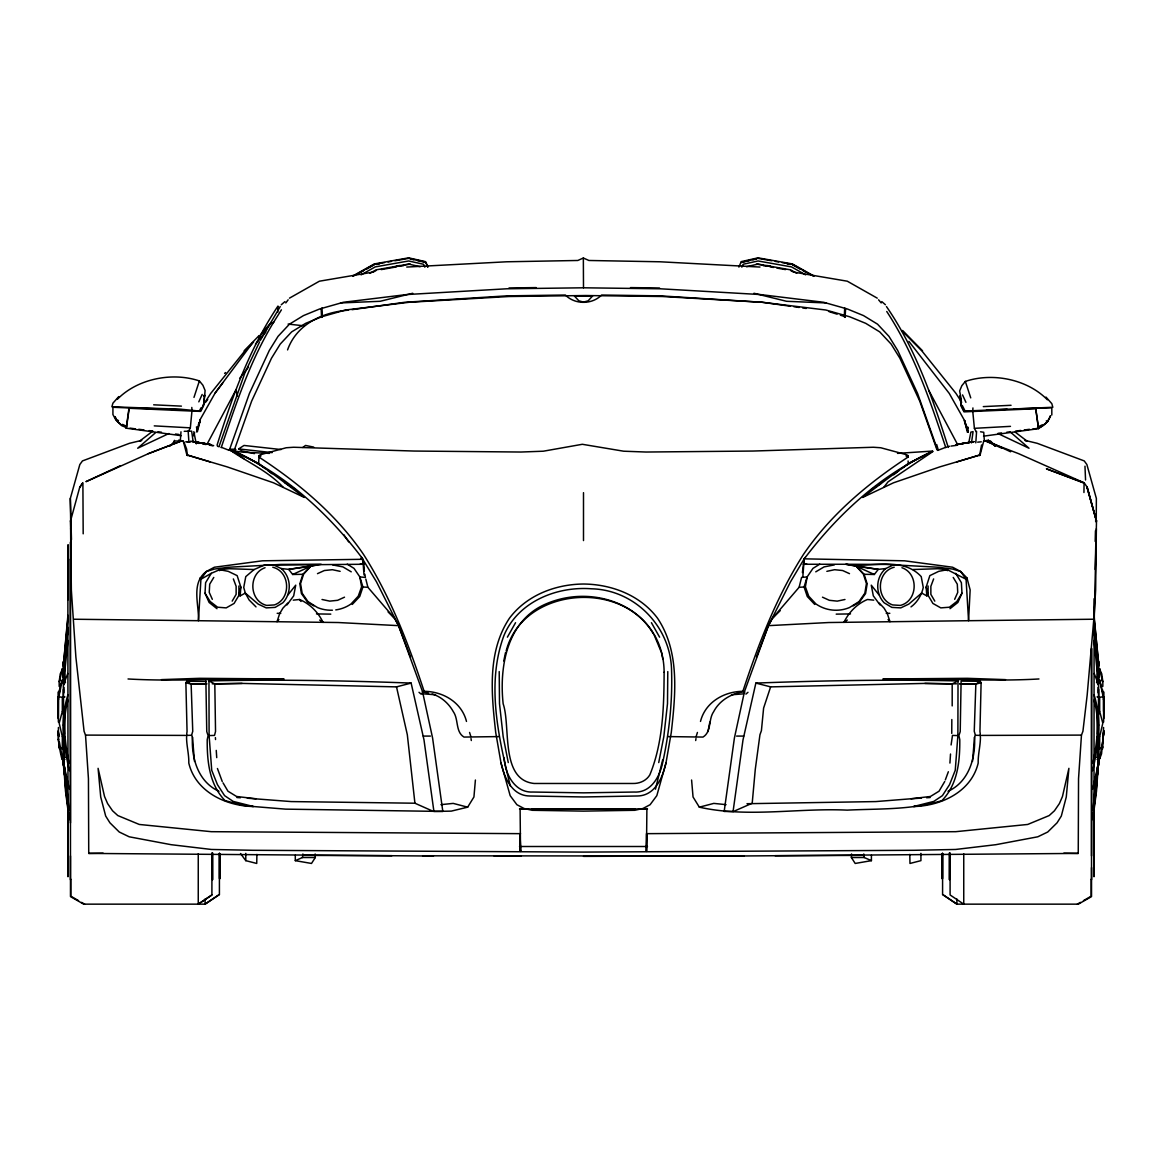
<?xml version="1.0" encoding="UTF-8"?>
<svg xmlns="http://www.w3.org/2000/svg" width="1162" height="1162" viewBox="0 0 1162 1162"><rect width="100%" height="100%" fill="white"/><g stroke="black" fill="none" stroke-linecap="round" stroke-linejoin="round"><path stroke-width="1.5" d="M68.021 872.604L67.861 562.045L67.861 599.999M68.064 562.423L68.079 544.731L68.108 561.464M68.253 852.458L68.006 876.744L67.992 865.487M70.461 855.915L70.446 879.794M211.905 852.952L211.905 894.958L198.252 904.152L198.252 853.823M219.415 878.545L219.415 853.3L219.415 894.493L205.064 904.152L83.664 904.152L70.475 896.585L70.475 542.189M220.083 853.591L220.068 878.617L220.025 854.709M531.964 809.013L583.498 808.984M941.975 854.709L941.932 878.617L941.917 853.591M942.585 878.559L942.585 853.315L942.585 894.493L956.936 904.152L1078.336 904.152L1091.525 896.585L1091.525 648.672M949.456 852.705L949.47 879.852L949.514 853.823M956.936 899.054L956.936 904.152L942.585 894.493M1091.539 855.915L1091.612 648.164M1094.067 802.564L1093.762 875.218M1094.096 598.706L1093.979 872.604M1094.008 865.487L1093.994 876.744L1093.747 852.458M63.387 725.132L63.387 689.516M1098.627 724.972L1098.584 757.246L1097.03 757.377M58.115 712.858L58.115 692.058M58.376 722.067L58.42 698.841L58.361 716.751M63.358 683.212L63.474 672.842L63.329 677.62M63.344 672.043L63.46 661.149L63.329 666.16M1098.642 682.21L1098.598 714.209M1098.627 678.666L1098.656 670.982M58.158 696.924L58.158 718.537M58.42 727.47L58.434 739.976L58.434 731.915M63.387 762.359L63.402 735.531M475.403 780.022L473.936 796.972L467.661 807.169L451.292 811.12L433.92 811.454L423.985 739.86L411.13 683.082C343.792 680.598 276.338 679.32 208.957 680.947L209.102 735.59L211.731 770.304L217.439 784.626L224.586 795.65L233.213 801.417L253.374 806.515L285.649 809.144L442.824 811.454L432.598 738.059L422.518 691.637L398.566 625.65L376.503 581.871L361.614 557.353C328.89 514.388 287.508 476.028 238.036 453.354L258.632 463.391L265.299 468.562M733.077 811.454L743.012 739.86L755.866 683.082C823.204 680.598 890.658 679.32 958.025 680.947L957.88 735.59L955.251 770.304L949.557 784.626L942.397 795.65L933.783 801.417L913.622 806.515C941.046 806.007 971.388 791.801 978.186 763.071C977.867 752.54 981.745 741.864 979.944 731.464L981.106 682.762L980.234 681.281L961.105 681.106L960.219 731.639L958.911 735.59L959.783 739.7C959.943 761.27 957.749 784.306 941.961 800.589C911.4 810.132 878.792 808.578 847.156 810.132C798.12 807.808 747.544 817.961 699.335 807.169L693.046 796.972L691.593 780.022M1098.613 758.016L1098.482 765.947L1098.613 761.197M1103.566 711.347L1103.58 698.841L1103.624 722.067M1103.842 718.537L1103.9 707.266M1103.827 701.587L1103.885 692.058M667.787 671.563L667.496 703.664L663.836 736.577L658.723 762.577M1098.613 689.516L1098.613 725.132M64.97 757.377L63.46 757.377L63.373 724.972M1096.362 528.725L1095.635 590.267L1094.168 615.119L1087.167 695.094L1082.926 731.305L1081.459 735.096L1078.539 778.7L1078.249 853.416L733.512 856.045L422.619 855.813M63.402 714.209L63.358 682.21M1098.598 735.531L1098.613 762.359M433.484 856.045L88.733 853.416L88.443 778.7L85.523 735.096L84.071 731.305L75.879 657.082L71.361 590.267L70.78 543.366M1083.943 492.514L1084.088 482.811L1046.41 468.823L1084.538 483.305L1087.312 487.415L1096.507 521.157L1086.877 486.762L1087.312 487.415M63.866 692.872L63.968 687.425M1096.245 520.881L1096.362 498.44L1086.877 464.539L1084.248 460.922L1037.201 443.303L1024.928 440.354L1027.121 441.168L1015.341 432.235M1096.071 531.354L1095.2 569.467M1096.507 520.823L1094.023 628.976M979.581 455.649L981.556 444.959M1098.075 750.783L1097.349 757.551M1095.461 530.7L1095.185 541.405M1095.664 521.651L1095.781 516.218M256.904 854.419L256.729 863.453L245.778 860.65L240.534 853.518M646.45 851.281L646.9 833.662L955.701 831.687L1027.716 824.454L1049.184 815.564L1054.442 810.785L1059.41 803.552L1062.475 796.478L1068.909 768.329L1066.28 796.972L1061.313 816.058L1057.071 822.812L1047.717 832.021L1037.797 836.8L995.863 844.687L955.556 849.466L914.058 850.293L583.498 852.095L252.924 850.293L211.44 849.466L171.134 844.687L129.2 836.8L119.265 832.021L109.925 822.812L105.684 816.058L100.716 796.972L98.087 768.329L104.522 796.478L107.587 803.552L112.554 810.785L117.812 815.564L139.28 824.454L211.295 831.687L520.532 833.662M1098.511 759.469L1097.698 774.981M951.823 719.539L951.751 733.44M968.251 427.34L967.38 432.279L964.46 420.6L968.106 432.119L964.46 420.6M980.234 681.281L975.848 684.069L974.25 731.305L975.412 735.255L974.54 737.231C975.702 758.321 968.716 781.968 948.032 791.293M1098.497 758.771L1097.64 772.381M70.65 541.724L70.679 560.287M70.301 559.183L70.461 822.957M1097.262 766.847L1092.905 810.204M64.97 749.374L62.341 748.851L62.341 736.693L59.189 723.171L62.327 711.376L62.327 697.331L64.956 696.895M871.413 855.319L871.413 860.65L855.188 863.453L851.397 857.527L851.543 853.968M1097.044 696.895L1099.673 697.331L1099.673 711.376L1102.811 723.171L1099.659 736.693L1099.659 748.851L1097.03 749.374M63.358 665.928L67.962 617.952M63.373 677.402L63.358 674.221M844.28 316.863L844.701 307.915M1098.598 761.357L1098.584 764.611M1098.38 757.682L1097.654 768.445M68.238 875.218L67.933 802.564M845.123 317.415L845.558 308.86M983.546 436.171L1038.523 428.662L1035.749 408.748L964.024 411.871L961.105 406.119L960.073 395.748L961.105 405.131L964.024 411.057L972.783 410.723L972.928 407.935M216.989 608.699L209.102 602.453L205.02 593.23L205.601 582.699L211.295 573.316L219.618 569.7L229.117 568.712L254.1 569.54L264.326 565.095L363.793 564.267L364.331 570.963M662.718 759.716L655.455 789.172M181.17 435.692L126.208 428.182L128.982 408.269L191.948 411.072L190.336 427.848L188.433 431.48M238.907 585.997L238.907 595.365L240.214 595.859L240.81 586.984L237.15 575.626L228.246 571.341L219.618 569.7L219.618 570.687M949.92 763.071L950.516 754.022M951.097 744.958L952.477 735.415L957.88 735.59M975.789 442.853L976.588 431.465M180.342 440.442L180.981 431.799M974.54 737.231L972.492 761.415M802.84 576.744L804.22 558.835L805.382 557.353C838.092 514.388 879.489 476.028 928.961 453.354L908.364 463.391L901.683 468.562M65.087 657.576L65.58 651.446M204.657 395.763L205.093 390.49L202.9 385.232L199.385 380.947C172.354 371.753 137.363 378.725 117.333 399.321M1097.262 779.775L1095.272 798.062M66.045 646.45L68.079 627.901M204.497 396.257L203.481 395.603L204.657 395.269L203.626 405.64L200.706 411.392L191.948 411.072M1096.434 785.309L1096.884 780.457M59.378 689.908L58.361 699.611L60.409 684.97L62.312 680.031L64.941 679.494M126.208 428.182L126.643 426.367L122.562 424.391M1097.03 759.323L1099.659 758.786L1101.547 753.847L1103.566 731.915M1102.593 748.909L1103.58 727.47M204.657 395.269L203.626 404.652L200.706 410.578L197.932 410.898L181.272 409.256L111.886 406.787L112.917 403.17L118.756 396.591M1103.319 736.374L1103.827 731.668M422.372 692.959L422.518 691.637L428.589 693.177M504.177 757.958C504.962 773.776 514.693 793.021 532.951 792.034L583.498 792.847L634.045 792.034C650.546 793.065 659.493 777.363 662.529 763.231C669.225 732.932 672.478 701.935 671.578 670.91C671.055 627.262 635.309 589.817 591.385 588.785C556.613 586.113 517.802 601.843 503.887 635.687C486.05 684.084 498.556 737.492 510.307 785.948M277.762 312.244L277.979 306.071C249.525 348.426 232.182 396.838 217.047 445.235M67.919 630.37L63.794 669.835L63.808 683.822L67.788 673.481M258.632 463.391L259.068 455.489L260.666 454.662L286.23 447.748L293.681 447.254L414.05 451.045L520.983 452.033L543.322 451.205L582.322 444.291L623.66 451.205L646.014 452.033L752.947 451.045L873.316 447.254L880.752 447.748L906.316 454.662L907.929 455.489L907.929 457.305M67.919 615.264L63.576 663.139L64.288 660.786M67.919 627.48L63.576 674.759L64.259 672.507M67.948 640.509L65.014 669.457L65.028 682.922L65.508 682.225M1094.851 801.504L1092.774 816.77M1093.994 804.859L1094.444 801.301M1095.098 795.97L1095.548 792.411M59.393 741.981C65.987 775.926 59.567 753.005 58.391 739.221L59.407 748.909M295.293 855.319L295.293 860.65L302.454 857.527L302.919 853.968M971.49 442.896L973.073 431.625L970.88 432.119L968.803 442.606M695.689 740.528L695.98 738.553M60.264 686.611L59.175 686.35L59.175 682.341L62.545 668.731L60.25 673.887L59.16 681.644L60.25 680.38M62.327 697.331L59.393 696.837L59.175 695.21L62.312 680.031M1102.607 741.981L1099.659 758.786M1092.774 819.66L1096.521 791.031L1098.366 763.986L1092.658 788.983M254.1 569.54L245.778 576.613L243.73 587.478L245.327 593.07L258.182 604.095L266.214 607.886L275.133 607.392L282.874 602.773C291.894 593.201 291.342 577.165 281.262 568.552L273.23 564.761M802.39 572.575L804.22 558.835L805.382 557.353M116.127 420.441L112.917 414.529L112.917 407.281L129.272 407.935L126.643 426.367M1097.524 734.021L1097.364 712.96M946.347 447.094L937.734 450.391L917.573 393.439L897.703 350.488L888.945 336.341L877.542 324.169L863.526 315.599L847.447 309.019L823.64 302.28L760.108 294.538L660.19 288.786L583.498 287.798L506.806 288.786L406.889 294.538L343.342 302.28L319.535 309.019L303.471 315.599L289.454 324.169L278.052 336.341L269.293 350.488L249.423 393.439L229.263 450.391L221.23 447.254M63.983 673.699L64.491 670.91M63.954 684.796L64.607 681.266M666.029 762.737L671.287 732.452C675.529 694.324 679.973 651.926 657.561 618.242C640.306 595.235 611.648 584.268 583.498 584.021C555.349 584.268 526.691 595.235 509.435 618.242C487.023 651.926 491.453 694.324 495.709 732.452L500.967 762.737L510.162 795.65L516.887 804.7L524.047 808.491L532.225 810.292L583.498 811.12L634.772 810.292L642.949 808.491L650.11 804.7L656.82 795.65L666.029 762.737C662.645 777.509 655.194 795.752 637.401 795.985L583.498 796.972L529.596 795.985C511.803 795.752 504.337 777.509 500.967 762.737M1092.934 762.998C1097.117 742.518 1099.935 720.643 1094.008 700.207M667.642 736.577L702.981 737.071C711.696 731.842 708.224 719.394 713.642 711.725C719.627 700.149 731.828 693.235 744.464 691.637L768.431 625.65L790.48 581.871L804.22 558.835L904.573 560.81L952.622 567.23L960.669 571.515L966.944 577.921L970.154 589.947L968.556 620.711L828.753 622.527L768.431 625.65L756.447 657.082M707.948 731.639L709.851 722.096M862.64 497.452L893.462 482.811L939.913 466.848L980.089 454.996L983.735 441.008L988.412 440.18M697.432 732.452L696.125 736.577M503.771 661.018L505.499 652.637M64.636 712.96L64.476 734.021M205.892 681.106L206.763 731.639L208.085 735.59L207.214 739.7C207.054 761.27 209.247 784.306 225.036 800.589L242.117 805.193L253.374 806.515C225.951 806.007 195.594 791.801 188.796 763.071C189.13 752.54 185.252 741.864 187.053 731.464L185.876 682.762L186.762 681.281L206.328 681.44M240.81 586.984L238.907 595.365L234.085 603.441L226.198 607.886L217.584 607.218L210.133 601.466L205.02 593.23M59.189 747.369L59.407 746.469L62.341 748.851M1102.622 692.363L1099.688 680.031L1097.059 679.494M200.271 420.121L196.61 431.639L200.271 420.121L197.351 431.799L196.465 426.861M768.431 625.65L772.512 618.242L799.107 587.304L801.591 577.427L807.14 576.933L812.979 568.378L819.762 564.151M1092.658 770.697C1098.322 746.004 1101.983 719.322 1094.023 694.673M67.977 694.673C60.017 719.322 63.678 746.004 69.342 770.697M193.981 397.404L199.385 380.947M70.475 521.157L79.684 487.415L82.894 482.811L83.185 533.823M71.216 559.198L70.33 498.44L79.829 464.539L82.458 460.922L129.49 443.303L141.764 440.354L139.571 441.168L152.687 431.218M67.992 700.207C62.065 720.643 64.883 742.518 69.066 762.998M173.399 443.768L174.416 440.354M259.068 455.983L258.777 456.971C298.866 483.174 336.326 514.563 363.503 554.39C390.345 596.484 408.298 643.269 423.839 690.489L424.13 691.317C443.027 691.448 461.706 702.298 466.485 721.428M814.736 604.429L807.285 596.527L804.075 586.984L807.14 576.933L805.382 586.81L808.737 596.193L815.898 603.935A35.194 35.194 0 0 0 849.495 607.552L858.994 601.625L864.833 593.23L866.445 583.527L863.381 574.144L856.22 566.243L845.849 564.267L803.189 564.267L806.704 563.933M410.549 657.082L398.566 625.65L338.244 622.527L198.441 620.711C199.21 604.719 190.699 583.048 206.328 571.515L214.505 569.046L228.827 567.23L280.972 564.427L321.148 564.267L310.777 566.243L302.89 574.304L299.825 583.847L301.423 593.564L307.567 602.119L313.842 605.91M928.089 585.997L928.089 595.365L926.768 595.859L926.187 586.984L929.847 575.626L938.751 571.341L947.364 569.7L966.072 579.242L968.556 620.711L1093.151 619.23M219.313 445.714L244.891 372.871L259.591 341.817M956.515 683.822L924.879 683.416L770.624 686.873L763.608 708.094L761.415 730.651L759.948 734.762L755.285 769.317L752.206 803.218L733.512 811.454L724.173 811.454L734.399 738.059L744.464 691.637L744.624 692.959M347.235 564.151L354.018 568.378L359.857 576.933L362.922 586.984L359.712 596.527L352.26 604.429M221.23 447.588C235.755 404.492 250.048 360.699 273.956 321.7M233.823 451.422L251.617 401.18L271.487 358.23L280.245 344.068L291.633 331.896L305.664 323.341L321.729 316.761L345.535 310.007L409.082 302.28L509 296.513L585.692 295.526L662.384 296.513L762.287 302.28L825.833 310.007L849.64 316.761L865.719 323.341L879.736 331.896L891.123 344.068L899.896 358.23L919.767 401.18L936.95 449.752M700.497 721.428C705.276 702.298 723.955 691.448 742.867 691.317L743.157 690.489C758.699 643.269 776.637 596.484 803.479 554.39C830.67 514.563 868.116 483.174 908.219 456.971L907.929 455.983M945.345 779.876L948.352 771.742M933.638 578.908L930.864 586.316L930.864 594.378L934.8 601.132M506.153 651.04C522.319 587.406 621.583 578.85 653.204 633.595M218.964 791.293C198.281 781.968 191.294 758.321 192.456 737.231L191.57 735.255L192.747 731.305L191.134 684.069L186.762 681.281M738.901 267.1L741.254 261.624L758.06 257.848L792.382 263.934L813.676 275.859M954.67 599.316L957.735 592.402L957.299 584.181L953.218 577.427M955.701 573.316L961.395 582.699L961.976 593.23L957.88 602.453L949.993 608.699M741.835 267.173L743.157 264.253L758.06 260.971L791.511 266.897L805.644 274.857M198.804 401.849L202.173 394.441M193.197 435.939L194.679 432.714M198.353 424.653L199.835 421.428M287.566 349.907C296.63 324.198 322.804 312.041 348.484 310.167M1050.346 415.822C1047.935 423.258 1040.949 428.967 1032.989 428.851M199.544 410.738L200.997 407.862M1050.637 415.822L1047.427 421.922L1038.523 428.662M206.938 444.392L236.06 389.677L237.484 396.111M260.375 340.292L280.245 306.55M199.617 420.528L215.173 392.959L252.415 343.095M507.387 637.168L515.565 622.687M232.182 601.132L236.133 594.378L236.133 586.316L233.359 578.908M944.735 781.503L939.041 791.206L930.428 796.478L910.993 798.773L875.799 801.577L746.992 803.712M73.845 619.23L198.441 620.711L200.924 579.242L206.328 571.515L214.36 567.23L262.423 560.81L360.438 559.329L361.614 557.353L363.793 564.267L360.293 563.933M411.13 683.082L396.518 686.873L242.117 683.416L212.239 683.808M213.779 577.427L209.697 584.181L209.247 592.402L212.326 599.316M961.976 593.23L956.863 601.466L949.412 607.218L940.799 607.886L932.912 603.441L928.089 595.365L926.187 586.984M272.939 323.341L281.407 309.847M315.149 853.968L315.309 857.527L311.503 863.453L295.293 860.65M203.118 405.189L210.714 393.439L244.891 350.822L253.592 342.064M64.317 671.912L63.808 672.682L63.358 662.587M966.944 577.921L966.072 579.242L960.669 571.515L952.477 569.046L938.17 567.23L886.01 564.427L845.849 564.267C870.309 568.436 901.901 555.683 921.219 576.613L923.267 587.478C921.568 595.075 917.355 602.265 910.993 606.898M79.684 487.415L82.458 483.305M239.619 378.405L248.436 367.207M205.718 402.139L207.722 399.452M286.97 604.923L293.681 595.859L295.729 585.169L287.987 594.871M285.794 302.933L288.132 299.811M215.173 392.959L222.697 383.024M850.962 565.081L878.269 569.365L856.22 566.243L864.107 574.304L874.332 574.478L878.269 569.365L885.72 568.552L893.752 564.761M883.774 487.299L888.058 481.823L932.912 451.539M885.72 568.552C875.64 577.165 875.102 593.201 884.122 602.773L891.864 607.392L900.768 607.886L908.8 604.095L921.655 593.07L926.768 595.859M1047.398 399.801C1027.368 379.204 992.377 372.232 965.332 381.427L961.831 385.711L959.638 390.984L961.294 399.655M261.276 334.162L271.632 322.034M255.48 344.083L265.837 331.954M304.342 497.452L273.52 482.811L227.069 466.848L186.908 454.996L183.247 441.008L178.57 440.18M278.924 619.564L277.035 621.699L279.664 613.638L282.874 608.205L287.697 603.107M646.45 833.662L646.45 851.441L646.9 808.491M981.106 682.762L975.848 684.069L959.725 683.939M281.262 568.552L288.713 569.365L310.777 566.243L303.616 574.144L300.551 583.527L302.149 593.23L308.003 601.625L317.487 607.552A35.194 35.194 0 0 0 332.39 610.21M169.899 446.164L174.852 441.023L179.892 441.023M244.165 350.822L259.126 335.557M262.873 331.736L271.603 322.833M258.56 337.053L267.245 328.294M772.512 618.242L780.181 610.689M281.262 304.749L284.922 301.612M745.931 694.106L747.979 692.305M155.635 432.613L137.682 448.242L168.897 433.513M224.586 373.365L225.617 372.552M893.68 474.764L899.025 470.625M302.817 447.472L305.519 445.453L313.696 447.094M847.301 620.058L843.946 622.367C848.768 612.287 857.091 603.775 867.462 599.49L873.751 600.144M198.252 904.152L211.905 894.958M219.415 894.493L205.064 904.152L205.064 899.054M254.463 453.616L242.117 451.045L238.617 448.91L244.02 445.453L281.073 449.549M870.832 489.885L880.97 483.421M1099.659 748.851L1102.593 746.469L1102.811 747.369M265.052 567.724C248 573.592 249.075 601.088 266.664 605.417L274.406 604.923C291.459 599.04 290.384 571.559 272.794 567.23M853.155 605.91L859.43 602.119L865.574 593.564L867.172 583.847L864.107 574.304M815.753 571.835L824.076 566.896L834.301 564.921M1077.319 904.152L1080.399 902.38M1083.478 900.623L1091.176 896.207L1091.176 879.227M211.295 573.316L200.924 579.242L200.053 577.921M361.062 274.857L375.195 266.897L408.646 260.971L423.549 264.253L424.856 267.173M958.025 680.947L952.186 683.91L924.879 683.416M353.03 275.859L374.324 263.934L408.646 257.848L425.437 261.624L427.805 266.781M352.885 276.353L374.164 264.428L384.549 262.597M369.966 273.273L376.067 269.86L408.646 264.094L420.15 266.694M373.017 272.213L376.067 270.514M360.554 272.416L363.604 270.717M366.669 269.018L374.324 264.747M240.214 595.859L245.327 593.07L249.133 599.984L256.003 606.898M289.454 298.155L319.39 281.204L372.712 272.155M894.203 567.23C876.613 571.559 875.538 599.04 892.59 604.923L900.332 605.417C917.922 601.088 918.997 573.592 901.944 567.724M62.24 668.702L64.999 668.121M1038.087 426.846L1042.169 424.885M932.476 451.379C906.549 462.215 885.284 481.097 862.64 497.292L862.494 497.292M86.104 481.649L148.344 453.674L181.345 441.008L148.344 453.674M86.264 481.489L120.441 465.686M316.02 565.081L288.713 569.365L292.664 574.478L310.777 566.243M317.487 573.65L324.358 570.527L332.39 569.7L340.132 571.341M344.518 597.181L337.648 600.304L329.761 601.132L322.019 599.49M422.953 691.811L424.13 691.317M759.948 267.057L660.045 261.784L588.902 260.477L583.353 258.008L577.804 260.477L506.661 261.784L406.744 267.057M62.254 670.677L65.014 670.169M62.312 681.92L64.941 681.44M1098.54 757.377L1099.659 756.898M956.863 461.91L980.089 454.836M947.814 446.76L949.557 446.266M699.335 807.169L713.802 803.392L726.061 804.656M412.742 293.26L380.163 301.292L340.568 302.933M1101.736 686.611L1102.825 686.35L1102.825 682.341L1099.455 668.731L1101.75 673.887L1102.84 681.644L1101.75 680.38M746.556 266.694L758.06 264.094L790.625 269.86L796.725 273.273M749.432 260.549L740.964 262.452L757.914 258.342L771.757 260.767M752.831 259.794L756.215 259.039M826.85 571.341L834.592 569.7L842.639 570.527L849.495 573.65M844.977 599.49L837.236 601.132L829.334 600.304L822.478 597.181M360.438 559.329L362.776 558.835L364.011 574.958M376.038 264.442L379.495 263.847M381.209 269.599L396.649 266.868M400.077 266.272L403.505 265.662M388.021 261.987L391.478 261.377M394.949 260.767L408.792 258.342L425.742 262.118L427.805 267.1M956.428 444.625L973.814 441.662L956.718 444.465M955.992 444.625L973.509 441.662M957.154 444.465L974.105 441.662M351.999 309.673L404.696 302.28L506.806 295.86L565.386 295.032C574.958 304.749 592.039 304.749 601.611 295.032L660.19 295.86L762.287 302.28L790.407 306.231M396.373 265.996L399.873 265.532M403.388 265.067L410.404 264.137M951.053 446.077L957.009 445.278M932.636 451.059L897.485 453.383M998.013 433.368L1001.513 432.918M1006.757 432.249L1010.257 431.785M1015.501 431.117L1020.744 430.434M1024.245 429.984L1029.488 429.301M1099.673 697.331L1102.607 696.837L1102.825 695.21L1099.688 680.031M293.245 600.144L299.52 599.49C309.905 603.775 318.228 612.301 323.051 622.367L319.681 620.058M440.921 804.656L453.195 803.392L467.661 807.169M1099.659 736.693L1097.03 736.81M973.073 411.057L965.186 411.217L962.267 405.465M972.783 410.723L1052.83 407.266L1051.813 403.65L1045.974 397.07M977.678 442.156L981.265 441.821M1046.265 420.935L1048.168 420.76M184.206 431.305L191.643 431.146L193.241 442.402M972.783 411.551L974.395 428.328L1010.475 426.352M731.464 694.774L743.535 693.845M799.107 587.304L804.075 586.984M910.993 798.773L921.408 798.105M926.608 797.757L930.079 797.539M983.299 406.613L1011.056 405.291M986.465 410.084L1007.163 409.227M161.489 679.625L199.617 678.317L284.036 678.971C232.022 677.707 180.052 681.934 128.038 678.971M912.896 569.54L937.879 568.712L947.364 569.7L947.364 570.687M191.57 735.255L186.312 735.415M1014.165 408.98L1051.813 407.76L1051.813 415.008M1099.673 711.376L1097.044 711.405M1038.959 678.971C986.93 681.934 934.974 677.707 882.946 678.971L967.38 678.317L1005.508 679.625M208.957 680.947L214.81 683.91L242.117 683.416M88.733 853.416L103.142 853.155M292.664 574.478L302.89 574.304M836.204 614.132L850.497 613.914M886.243 613.362L889.816 613.304M509 287.958L536.205 287.595M185.876 682.762L191.134 684.069L206.967 683.866M1081.459 735.096L981.701 735.415M191.134 684.069L205.485 683.953M583.498 856.379L744.363 855.813M775.098 855.697L863.671 855.392M583.498 809.144L635.033 809.013M638.592 808.999L647.481 808.984M230.091 449.244L235.378 449.244M228.827 449.723L235.886 449.723M304.488 497.292L304.342 497.292C281.712 481.097 260.433 462.215 234.521 451.379M1097.001 668.121L1099.76 668.702M1096.986 670.169L1099.746 670.677M1097.059 681.44L1099.688 681.92M64.956 711.405L62.327 711.376M185.295 735.415L85.523 735.096M980.67 735.415L975.412 735.255M209.102 735.59L214.505 735.415L215.536 731.464L214.81 683.91M423.258 736.083L430.405 736.083M736.577 736.083L743.738 736.083M64.97 736.81L62.341 736.693M499.355 736.577L464.001 737.071C455.301 731.842 458.758 719.394 453.34 711.725C448.881 703.533 441.023 696.517 432.061 693.975M64.97 759.323L62.341 758.786M646.45 808.984L519.516 808.984L528.405 808.999M519.516 846.502L647.481 846.502M494.242 856.22L520.983 856.22M302.454 857.527L315.309 857.527M851.397 857.527L864.252 857.527L871.413 860.65M431.93 810.771L414.921 803.218L291.197 801.577L247.317 798.207M303.326 855.392L391.899 855.697M630.501 287.595L659.522 287.987M960.03 683.866L975.848 684.069M277.181 613.304L280.754 613.362M316.485 613.914L330.792 614.132M1063.84 853.155L1078.249 853.416M134.603 408.08L162.738 408.951M269.497 453.383L242.843 452.192L230.962 450.609M826.124 302.933L786.543 301.292L753.964 293.26M169.637 409.242L181.722 409.75M153.674 404.812L181.417 406.134M154.255 425.873L190.336 427.848M236.917 797.539L240.389 797.757M362.922 586.984L367.889 587.304L394.47 618.242L398.566 625.65M421.733 693.714L435.518 694.774M116.563 420.281L118.466 420.441M187.053 441.676L190.626 442.01M185.731 441.821L189.319 442.156M191.643 410.578L196.915 411.072M288.103 324.082L303.805 325.81M238.617 448.91L272.14 452.614M256.003 798.773L236.569 796.478L227.955 791.206L223.06 782.883M129.999 428.139L135.242 428.822M138.743 429.272L143.986 429.955M149.23 430.637L152.73 431.087M157.974 431.756L161.46 432.22M175.447 434.022L178.948 434.472M756.302 264.137L763.318 265.067M766.818 265.532L770.319 265.996M209.204 445.002L213.677 445.598M209.988 445.278L212.966 445.685M793.907 306.724L799.18 307.465M802.695 307.959L806.21 308.453M980.525 431.785L983.735 432.279L984.374 440.921M210.278 444.465L193.182 441.662L210.569 444.625M195.753 442.838L199.167 443.405M202.595 443.971L206.008 444.523M190.626 441.182L207.577 443.986M793.995 272.155L847.301 281.204L877.252 298.155M193.473 441.662L211.005 444.625M775.214 261.377L778.685 261.987M782.142 262.597L792.528 264.428L813.821 276.353M787.211 263.847L790.654 264.442M763.202 265.662L766.629 266.272M770.057 266.868L773.485 267.478M776.913 268.088L785.483 269.599M332.681 564.921L342.906 566.896L351.244 571.835M410.491 259.039L413.875 259.794M417.26 260.549L425.742 262.452M770.624 686.873L755.866 683.082M217.439 446.266L219.182 446.76M186.908 454.836L210.133 461.91M829.043 311.648L837.134 314.176M840.373 315.192L845.224 316.703M230.73 450.885L235.102 452.367M742.867 691.317L744.029 691.811M62.341 756.898L63.46 757.377M1001.905 448.227L985.637 441.008L1018.653 453.674L1084.088 482.811M999.451 434.254L1029.024 448.242L1011.056 432.613M856.22 566.243L874.332 574.478M986.959 440.674L1010.62 451.786M126.498 427.848L121.966 425.553L117.449 421.428L115.14 416.867M792.382 264.747L800.037 269.018M803.087 270.717L806.152 272.416M790.625 270.514L793.675 272.213M182.231 440.848L183.393 441.502M78.522 900.623L70.824 896.207L70.824 879.227M81.601 902.38L84.681 904.152M232.618 451.873C249.743 463.13 269.323 472.237 283.208 487.299M284.574 482.491L296.165 489.885M234.085 451.539L243.73 458.612M63.416 764.611L64.302 774.981M267.972 470.625L271.981 473.733M881.784 301.612L885.429 304.749M995.108 446.193L988.412 440.354L990.954 442.795M419.017 692.305L421.065 694.106M121.966 425.713L117.304 421.428L114.893 416.867M1098.642 662.587L1094.038 617.952M1098.642 674.221L1098.627 677.402M388.093 611.953L394.47 618.242M901.944 330.792L921.8 350.822L955.992 393.439L961.686 402.255M902.583 330.473L922.541 350.822M990.314 440.848L995.122 445.917M879.3 603.107L884.122 608.205L887.332 613.638L889.961 621.699L888.058 619.564M1035.749 408.748L1038.378 427.34M520.097 808.491L520.532 851.441L520.097 833.662L520.532 851.281L519.85 848.1M908.916 341.381L949.267 393.439L964.809 421.007M878.574 299.811L881.203 302.933M879.009 594.871L871.268 585.169L873.316 595.859L880.026 604.923M886.461 306.55C915.83 349.079 932.723 398.551 948.25 447.428M299.52 599.49L300.987 601.466M1096.492 682.225L1096.972 682.922L1096.986 669.457L1094.052 640.509M343.792 534.651L348.687 541.899M1097.683 671.912L1098.192 672.682L1098.41 662.355L1098.642 665.928M886.751 311.489C914.044 353.132 930.21 400.643 945.766 447.588M651.417 622.687L659.595 637.168M928.67 390.156L957.778 444.872M974.395 428.328L976.298 431.959M183.988 442.156L186.617 449.069L187.416 455.649M964.605 421.922L967.554 428.357M962.557 394.92L965.927 402.328M470.871 736.577L469.564 732.452M654.191 635.033L661.498 652.637L662.877 659.348M965.332 381.427L970.735 397.883M217.439 768.503L222.247 781.503M1094.212 673.481L1098.192 683.822L1098.206 669.835L1094.081 630.37M936.703 444.523L938.17 449.723M1086.877 486.762L1096.507 521.157M69.342 788.983L63.634 763.986L65.479 791.031L69.226 819.66M365.827 579.083L367.889 587.304M59.16 691.448L59.378 692.363M396.518 686.873L407.325 734.762L414.921 803.218M1097.712 660.786L1098.424 663.139L1094.081 615.264M1097.741 672.507L1098.424 674.759L1094.081 627.48M193.836 431.639L196.276 443.884M508.273 762.577L503.161 736.577L499.5 703.664L499.21 671.563M1097.509 670.91L1098.017 673.699M1097.393 681.266L1098.046 684.796M64.651 757.551L63.925 750.783M364.868 574.202L365.405 577.427L359.857 576.933L361.614 586.81L358.245 596.193L351.084 603.935A35.194 35.194 0 0 1 335.774 609.905M69.226 816.77L67.149 801.504M471.017 738.553L471.307 740.528M863.773 853.968L864.252 857.527M69.095 810.204L64.738 766.847M66.452 792.411L66.902 795.97M67.556 801.301L68.006 804.859M1093.921 627.901L1095.955 646.45M66.728 798.062L64.738 779.775M908.074 460.98L908.364 463.391M58.173 731.668L58.681 736.374M1102.622 689.908L1103.639 699.611L1102.84 691.448M65.116 780.457L65.566 785.309M194.504 761.415L192.456 737.231M64.36 772.381L63.503 758.771M1096.42 651.446L1096.913 657.576M64.346 768.445L63.619 757.682M215.391 737.565L215.536 739.54M188.142 430.986L188.941 442.373M216.248 750.391L216.728 757.639M583.353 258.008L583.498 287.798M191.803 407.441L191.948 410.244M70.33 498.44L71.463 539.647M321.148 308.86L321.584 317.415M1091.554 879.794L1091.539 867.578M63.402 761.357L63.561 764.727L63.489 759.469M322.005 307.915L322.411 316.863M1084.974 466.18L1085.555 480.008M909.802 854.419L909.977 863.453L920.929 860.65L920.929 853.373M1098.032 687.425L1098.134 692.872M70.475 520.823L70.621 529.044M70.621 528.725L70.867 559.721M1098.671 666.16L1098.54 661.149L1098.656 672.043M1098.671 677.62L1098.526 672.842L1098.642 683.212M63.387 761.197L63.518 765.947L63.387 758.016M1103.842 696.924L1103.885 712.858M63.344 670.982L63.373 678.666M212.486 853.823L212.53 879.852L212.544 852.705M963.748 853.823L963.748 904.152L950.095 894.958L950.095 852.952M952.186 683.91L952.186 705.915M906.316 454.662L906.316 456.477M583.498 492.673L583.498 540.577M260.666 454.662L260.666 456.477M245.778 853.373L245.778 860.65M70.824 523.873L70.824 560.302M664.127 672.232C663.923 706.656 663.052 742.692 649.819 774.909C646.275 780.777 639.565 783.653 632.869 783.478L534.128 783.478C499.907 779.876 510.96 726.526 503.161 703.823C499.152 667.308 506.864 622.12 543.758 604.923C595.859 580.709 663.676 609.28 664.127 672.232M1103.871 730.869L1103.363 736.011L1103.871 730.869M592.547 296.019L588.175 300.798L583.498 302.105L578.821 300.798L574.435 296.019L592.547 296.019M58.666 735.967L58.129 730.869L58.637 736.011"/></g></svg>
